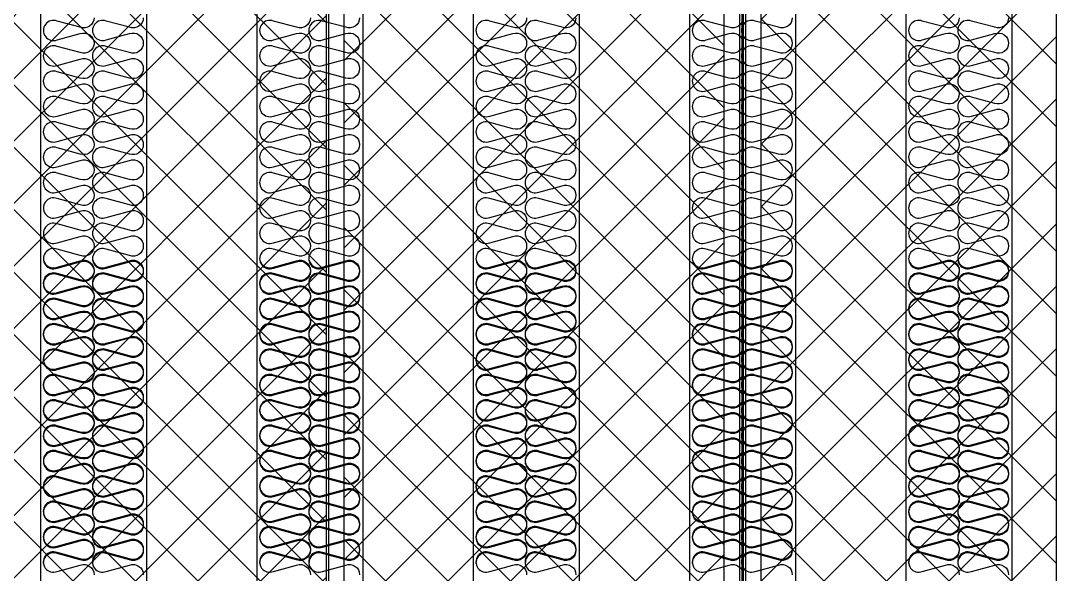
# Model space of a CAD drawing. Header units: millimetres. Extents: x 2911 to 32318, y 2586 to 23381.
# Drawn here: x 21980 to 23445, y 9938 to 10722 of the extents above; entities that cross this region are included whole.
import ezdxf

# ---------------------------------------------------------------- set-up
doc = ezdxf.new("R2010")
doc.units = ezdxf.units.MM
doc.layers.add('SMS', color=220, linetype='Continuous')

# ---------------------------------------------------------------- blocks, each defined once
blk = doc.blocks.new('2')
at = {"ltscale": 500}
h = blk.add_hatch(dxfattribs=at)
h.set_pattern_fill('ANSI37', color=251, scale=500)
h.set_pattern_definition([(45, (-5391.07, -3196.62), (-44.19417, 44.19417), []), (135, (-5391.07, -3196.62), (-44.19417, -44.19417), [])])
h.paths.add_polyline_path([(22411.8, 12247.2), (21869, 12247.2), (21869, 9414.2), (22411.8, 9414.2)])
h = blk.add_hatch(dxfattribs=at)
h.set_pattern_fill('ANSI37', color=251, scale=500)
h.set_pattern_definition([(45, (-5214.07, -3196.62), (-44.19417, 44.19417), []), (135, (-5214.07, -3196.62), (-44.19417, -44.19417), [])])
h.paths.add_polyline_path([(22974.4, 12247.2), (22436.8, 12247.2), (22436.8, 9414.2), (22974.4, 9414.2)])
h = blk.add_hatch(dxfattribs=at)
h.set_pattern_fill('ANSI37', color=251, scale=500)
h.set_pattern_definition([(45, (-5566.164, -3196.62), (-44.19417, 44.19417), []), (135, (-5566.164, -3196.62), (-44.19417, -44.19417), [])])
h.paths.add_polyline_path([(23026.7, 9414.2), (23444.5, 9414.2), (23444.5, 12247.2), (23026.7, 12247.2)])
at = {"color": 251, "ltscale": 500}
for p, q in [((22999.5, 12308.7), (22999.5, 9352.7)), ((23001.5, 12308.7), (23001.5, 9352.7)), ((22974.4, 12269.7), (22974.4, 9391.7)), ((22996.4, 12269.7), (22996.4, 9391.7)), ((23004.7, 12269.7), (23004.7, 9391.7)), ((23026.7, 12269.7), (23026.7, 9391.7)), ((22411.8, 12247.2), (22411.8, 9414.2)), ((22414.8, 12247.2), (22414.8, 9414.2)), ((22436.8, 12247.2), (22436.8, 9414.2)), ((23444.5, 12247.2), (23444.5, 9414.2))]:
    blk.add_line(p, q, dxfattribs=at)
at = {"color": 7}
for p, q in [((22007.5, 12269.9), (22007.5, 9391.7)), ((22157.5, 12269.9), (22157.5, 9391.7)), ((22313.5, 12269.9), (22313.5, 9391.7)), ((22463.5, 12269.9), (22463.5, 9391.7)), ((22619.5, 12269.9), (22619.5, 9391.7)), ((22769.5, 12269.9), (22769.5, 9391.7)), ((22925.5, 12269.9), (22925.5, 9391.7)), ((23075.5, 12269.9), (23075.5, 9391.7)), ((23231.5, 12269.9), (23231.5, 9391.7)), ((23381.5, 12269.9), (23381.5, 9391.7))]:
    blk.add_line(p, q, dxfattribs=at)
at = {"layer": 'SMS', "color": 5}
for points in [[(22083.3, 10726.5, -0.524856), (22063.9, 10713.1), (22031, 10722, 1.449198), (22031, 10695.2), (22063.9, 10704.1, -0.524856), (22083.3, 10690.6, -0.524856), (22063.9, 10677.2), (22031, 10686.1, 1.449198), (22031, 10659.2), (22063.9, 10668.2, -0.524856), (22083.3, 10654.7, -0.524856), (22063.9, 10641.3), (22031, 10650.2, 1.449198), (22031, 10623.3), (22063.9, 10632.2, -0.524856), (22083.3, 10618.8, -0.524856), (22063.9, 10605.4), (22031, 10614.3, 1.449198), (22031, 10587.4), (22063.9, 10596.3, -0.524856), (22083.3, 10582.9, -0.524856), (22063.9, 10569.5), (22031, 10578.4, 1.449198), (22031, 10551.5), (22063.9, 10560.4, -0.524856), (22083.3, 10547, -0.524856), (22063.9, 10533.6), (22031, 10542.5, 1.449198), (22031, 10515.6), (22063.9, 10524.5, -0.524856), (22083.3, 10511.1, -0.524856), (22063.9, 10497.7), (22031, 10506.6, 1.449198), (22031, 10479.7), (22063.9, 10488.6, -0.524856), (22083.3, 10475.2, -0.524856), (22063.9, 10461.7), (22031, 10470.6, 1.449198), (22031, 10443.8), (22063.9, 10452.7, -0.524856), (22083.3, 10439.3, -0.524856), (22063.9, 10425.8), (22031, 10434.7, 1.449198), (22031, 10407.9), (22063.9, 10416.8, -0.524856), (22083.3, 10403.4, -0.524856), (22063.9, 10389.9), (22031, 10398.8, 1.449198), (22031, 10372), (22063.9, 10380.9, -0.524856), (22083.3, 10367.4, -0.524856), (22063.9, 10354), (22031, 10362.9, 1.449198), (22031, 10336.1), (22063.9, 10345, -0.524856), (22083.3, 10331.5, -0.524856), (22063.9, 10318.1), (22031, 10327, 1.449198), (22031, 10300.1), (22063.9, 10309.1, -0.524856), (22083.3, 10295.6, -0.524856), (22063.9, 10282.2), (22031, 10291.1, 1.449198), (22031, 10264.2), (22063.9, 10273.1, -0.524856), (22083.3, 10259.7, -0.524856), (22063.9, 10246.3), (22031, 10255.2, 1.449198), (22031, 10228.3), (22063.9, 10237.2, -0.524856), (22083.3, 10223.8, -0.524856), (22063.9, 10210.4), (22031, 10219.3, 1.449198), (22031, 10192.4), (22063.9, 10201.3, -0.524856), (22083.3, 10187.9, -0.524856), (22063.9, 10174.5), (22031, 10183.4, 1.449198), (22031, 10156.5), (22063.9, 10165.4, -0.524856), (22083.3, 10152, -0.524856), (22063.9, 10138.6), (22031, 10147.5, 1.449198), (22031, 10120.6), (22063.9, 10129.5, -0.524856), (22083.3, 10116.1, -0.524856), (22063.9, 10102.6), (22031, 10111.5, 1.449198), (22031, 10084.7), (22063.9, 10093.6, -0.524856), (22083.3, 10080.2, -0.524856), (22063.9, 10066.7), (22031, 10075.6, 1.449198), (22031, 10048.8), (22063.9, 10057.7, -0.524856), (22083.3, 10044.3, -0.524856), (22063.9, 10030.8), (22031, 10039.7, 1.449198), (22031, 10012.9), (22063.9, 10021.8, -0.524856), (22083.3, 10008.3, -0.524856), (22063.9, 9994.9), (22031, 10003.8, 0.440524), (22012.1, 9994.3, 0.440524)], [(22153, 10726.5, -0.524856), (22133.5, 10713.1), (22100.6, 10722, 1.449198), (22100.6, 10695.2), (22133.5, 10704.1, -0.524856), (22153, 10690.6, -0.524856), (22133.5, 10677.2), (22100.6, 10686.1, 1.449198), (22100.6, 10659.2), (22133.5, 10668.2, -0.524856), (22153, 10654.7, -0.524856), (22133.5, 10641.3), (22100.6, 10650.2, 1.449198), (22100.6, 10623.3), (22133.5, 10632.2, -0.524856), (22153, 10618.8, -0.524856), (22133.5, 10605.4), (22100.6, 10614.3, 1.449198), (22100.6, 10587.4), (22133.5, 10596.3, -0.524856), (22153, 10582.9, -0.524856), (22133.5, 10569.5), (22100.6, 10578.4, 1.449198), (22100.6, 10551.5), (22133.5, 10560.4, -0.524856), (22153, 10547, -0.524856), (22133.5, 10533.6), (22100.6, 10542.5, 1.449198), (22100.6, 10515.6), (22133.5, 10524.5, -0.524856), (22153, 10511.1, -0.524856), (22133.5, 10497.7), (22100.6, 10506.6, 1.449198), (22100.6, 10479.7), (22133.5, 10488.6, -0.524856), (22153, 10475.2, -0.524856), (22133.5, 10461.7), (22100.6, 10470.6, 1.449198), (22100.6, 10443.8), (22133.5, 10452.7, -0.524856), (22153, 10439.3, -0.524856), (22133.5, 10425.8), (22100.6, 10434.7, 1.449198), (22100.6, 10407.9), (22133.5, 10416.8, -0.524856), (22153, 10403.4, -0.524856), (22133.5, 10389.9), (22100.6, 10398.8, 1.449198), (22100.6, 10372), (22133.5, 10380.9, -0.524856), (22153, 10367.4, -0.524856), (22133.5, 10354), (22100.6, 10362.9, 1.449198), (22100.6, 10336.1), (22133.5, 10345, -0.524856), (22153, 10331.5, -0.524856), (22133.5, 10318.1), (22100.6, 10327, 1.449198), (22100.6, 10300.1), (22133.5, 10309.1, -0.524856), (22153, 10295.6, -0.524856), (22133.5, 10282.2), (22100.6, 10291.1, 1.449198), (22100.6, 10264.2), (22133.5, 10273.1, -0.524856), (22153, 10259.7, -0.524856), (22133.5, 10246.3), (22100.6, 10255.2, 1.449198), (22100.6, 10228.3), (22133.5, 10237.2, -0.524856), (22153, 10223.8, -0.524856), (22133.5, 10210.4), (22100.6, 10219.3, 1.449198), (22100.6, 10192.4), (22133.5, 10201.3, -0.524856), (22153, 10187.9, -0.524856), (22133.5, 10174.5), (22100.6, 10183.4, 1.449198), (22100.6, 10156.5), (22133.5, 10165.4, -0.524856), (22153, 10152, -0.524856), (22133.5, 10138.6), (22100.6, 10147.5, 1.449198), (22100.6, 10120.6), (22133.5, 10129.5, -0.524856), (22153, 10116.1, -0.524856), (22133.5, 10102.6), (22100.6, 10111.5, 1.449198), (22100.6, 10084.7), (22133.5, 10093.6, -0.524856), (22153, 10080.2, -0.524856), (22133.5, 10066.7), (22100.6, 10075.6, 1.449198), (22100.6, 10048.8), (22133.5, 10057.7, -0.524856), (22153, 10044.3, -0.524856), (22133.5, 10030.8), (22100.6, 10039.7, 1.449198), (22100.6, 10012.9), (22133.5, 10021.8, -0.524856), (22153, 10008.3, -0.524856), (22133.5, 9994.9), (22100.6, 10003.8, 0.440524), (22081.7, 9994.3, 0.440524)], [(22389.3, 10726.5, -0.524856), (22369.9, 10713.1), (22337, 10722, 1.449198), (22337, 10695.2), (22369.9, 10704.1, -0.524856), (22389.3, 10690.6, -0.524856), (22369.9, 10677.2), (22337, 10686.1, 1.449198), (22337, 10659.2), (22369.9, 10668.2, -0.524856), (22389.3, 10654.7, -0.524856), (22369.9, 10641.3), (22337, 10650.2, 1.449198), (22337, 10623.3), (22369.9, 10632.2, -0.524856), (22389.3, 10618.8, -0.524856), (22369.9, 10605.4), (22337, 10614.3, 1.449198), (22337, 10587.4), (22369.9, 10596.3, -0.524856), (22389.3, 10582.9, -0.524856), (22369.9, 10569.5), (22337, 10578.4, 1.449198), (22337, 10551.5), (22369.9, 10560.4, -0.524856), (22389.3, 10547, -0.524856), (22369.9, 10533.6), (22337, 10542.5, 1.449198), (22337, 10515.6), (22369.9, 10524.5, -0.524856), (22389.3, 10511.1, -0.524856), (22369.9, 10497.7), (22337, 10506.6, 1.449198), (22337, 10479.7), (22369.9, 10488.6, -0.524856), (22389.3, 10475.2, -0.524856), (22369.9, 10461.7), (22337, 10470.6, 1.449198), (22337, 10443.8), (22369.9, 10452.7, -0.524856), (22389.3, 10439.3, -0.524856), (22369.9, 10425.8), (22337, 10434.7, 1.449198), (22337, 10407.9), (22369.9, 10416.8, -0.524856), (22389.3, 10403.4, -0.524856), (22369.9, 10389.9), (22337, 10398.8, 1.449198), (22337, 10372), (22369.9, 10380.9, -0.524856), (22389.3, 10367.4, -0.524856), (22369.9, 10354), (22337, 10362.9, 1.449198), (22337, 10336.1), (22369.9, 10345, -0.524856), (22389.3, 10331.5, -0.524856), (22369.9, 10318.1), (22337, 10327, 1.449198), (22337, 10300.1), (22369.9, 10309.1, -0.524856), (22389.3, 10295.6, -0.524856), (22369.9, 10282.2), (22337, 10291.1, 1.449198), (22337, 10264.2), (22369.9, 10273.1, -0.524856), (22389.3, 10259.7, -0.524856), (22369.9, 10246.3), (22337, 10255.2, 1.449198), (22337, 10228.3), (22369.9, 10237.2, -0.524856), (22389.3, 10223.8, -0.524856), (22369.9, 10210.4), (22337, 10219.3, 1.449198), (22337, 10192.4), (22369.9, 10201.3, -0.524856), (22389.3, 10187.9, -0.524856), (22369.9, 10174.5), (22337, 10183.4, 1.449198), (22337, 10156.5), (22369.9, 10165.4, -0.524856), (22389.3, 10152, -0.524856), (22369.9, 10138.6), (22337, 10147.5, 1.449198), (22337, 10120.6), (22369.9, 10129.5, -0.524856), (22389.3, 10116.1, -0.524856), (22369.9, 10102.6), (22337, 10111.5, 1.449198), (22337, 10084.7), (22369.9, 10093.6, -0.524856), (22389.3, 10080.2, -0.524856), (22369.9, 10066.7), (22337, 10075.6, 1.449198), (22337, 10048.8), (22369.9, 10057.7, -0.524856), (22389.3, 10044.3, -0.524856), (22369.9, 10030.8), (22337, 10039.7, 1.449198), (22337, 10012.9), (22369.9, 10021.8, -0.524856), (22389.3, 10008.3, -0.524856), (22369.9, 9994.9), (22337, 10003.8, 0.440524), (22318.1, 9994.3, 0.440524)], [(22459, 10726.5, -0.524856), (22439.5, 10713.1), (22406.6, 10722, 1.449198), (22406.6, 10695.2), (22439.5, 10704.1, -0.524856), (22459, 10690.6, -0.524856), (22439.5, 10677.2), (22406.6, 10686.1, 1.449198), (22406.6, 10659.2), (22439.5, 10668.2, -0.524856), (22459, 10654.7, -0.524856), (22439.5, 10641.3), (22406.6, 10650.2, 1.449198), (22406.6, 10623.3), (22439.5, 10632.2, -0.524856), (22459, 10618.8, -0.524856), (22439.5, 10605.4), (22406.6, 10614.3, 1.449198), (22406.6, 10587.4), (22439.5, 10596.3, -0.524856), (22459, 10582.9, -0.524856), (22439.5, 10569.5), (22406.6, 10578.4, 1.449198), (22406.6, 10551.5), (22439.5, 10560.4, -0.524856), (22459, 10547, -0.524856), (22439.5, 10533.6), (22406.6, 10542.5, 1.449198), (22406.6, 10515.6), (22439.5, 10524.5, -0.524856), (22459, 10511.1, -0.524856), (22439.5, 10497.7), (22406.6, 10506.6, 1.449198), (22406.6, 10479.7), (22439.5, 10488.6, -0.524856), (22459, 10475.2, -0.524856), (22439.5, 10461.7), (22406.6, 10470.6, 1.449198), (22406.6, 10443.8), (22439.5, 10452.7, -0.524856), (22459, 10439.3, -0.524856), (22439.5, 10425.8), (22406.6, 10434.7, 1.449198), (22406.6, 10407.9), (22439.5, 10416.8, -0.524856), (22459, 10403.4, -0.524856), (22439.5, 10389.9), (22406.6, 10398.8, 1.449198), (22406.6, 10372), (22439.5, 10380.9, -0.524856), (22459, 10367.4, -0.524856), (22439.5, 10354), (22406.6, 10362.9, 1.449198), (22406.6, 10336.1), (22439.5, 10345, -0.524856), (22459, 10331.5, -0.524856), (22439.5, 10318.1), (22406.6, 10327, 1.449198), (22406.6, 10300.1), (22439.5, 10309.1, -0.524856), (22459, 10295.6, -0.524856), (22439.5, 10282.2), (22406.6, 10291.1, 1.449198), (22406.6, 10264.2), (22439.5, 10273.1, -0.524856), (22459, 10259.7, -0.524856), (22439.5, 10246.3), (22406.6, 10255.2, 1.449198), (22406.6, 10228.3), (22439.5, 10237.2, -0.524856), (22459, 10223.8, -0.524856), (22439.5, 10210.4), (22406.6, 10219.3, 1.449198), (22406.6, 10192.4), (22439.5, 10201.3, -0.524856), (22459, 10187.9, -0.524856), (22439.5, 10174.5), (22406.6, 10183.4, 1.449198), (22406.6, 10156.5), (22439.5, 10165.4, -0.524856), (22459, 10152, -0.524856), (22439.5, 10138.6), (22406.6, 10147.5, 1.449198), (22406.6, 10120.6), (22439.5, 10129.5, -0.524856), (22459, 10116.1, -0.524856), (22439.5, 10102.6), (22406.6, 10111.5, 1.449198), (22406.6, 10084.7), (22439.5, 10093.6, -0.524856), (22459, 10080.2, -0.524856), (22439.5, 10066.7), (22406.6, 10075.6, 1.449198), (22406.6, 10048.8), (22439.5, 10057.7, -0.524856), (22459, 10044.3, -0.524856), (22439.5, 10030.8), (22406.6, 10039.7, 1.449198), (22406.6, 10012.9), (22439.5, 10021.8, -0.524856), (22459, 10008.3, -0.524856), (22439.5, 9994.9), (22406.6, 10003.8, 0.440524), (22387.7, 9994.3, 0.440524)], [(22695.3, 10726.5, -0.524856), (22675.9, 10713.1), (22643, 10722, 1.449198), (22643, 10695.2), (22675.9, 10704.1, -0.524856), (22695.3, 10690.6, -0.524856), (22675.9, 10677.2), (22643, 10686.1, 1.449198), (22643, 10659.2), (22675.9, 10668.2, -0.524856), (22695.3, 10654.7, -0.524856), (22675.9, 10641.3), (22643, 10650.2, 1.449198), (22643, 10623.3), (22675.9, 10632.2, -0.524856), (22695.3, 10618.8, -0.524856), (22675.9, 10605.4), (22643, 10614.3, 1.449198), (22643, 10587.4), (22675.9, 10596.3, -0.524856), (22695.3, 10582.9, -0.524856), (22675.9, 10569.5), (22643, 10578.4, 1.449198), (22643, 10551.5), (22675.9, 10560.4, -0.524856), (22695.3, 10547, -0.524856), (22675.9, 10533.6), (22643, 10542.5, 1.449198), (22643, 10515.6), (22675.9, 10524.5, -0.524856), (22695.3, 10511.1, -0.524856), (22675.9, 10497.7), (22643, 10506.6, 1.449198), (22643, 10479.7), (22675.9, 10488.6, -0.524856), (22695.3, 10475.2, -0.524856), (22675.9, 10461.7), (22643, 10470.6, 1.449198), (22643, 10443.8), (22675.9, 10452.7, -0.524856), (22695.3, 10439.3, -0.524856), (22675.9, 10425.8), (22643, 10434.7, 1.449198), (22643, 10407.9), (22675.9, 10416.8, -0.524856), (22695.3, 10403.4, -0.524856), (22675.9, 10389.9), (22643, 10398.8, 1.449198), (22643, 10372), (22675.9, 10380.9, -0.524856), (22695.3, 10367.4, -0.524856), (22675.9, 10354), (22643, 10362.9, 1.449198), (22643, 10336.1), (22675.9, 10345, -0.524856), (22695.3, 10331.5, -0.524856), (22675.9, 10318.1), (22643, 10327, 1.449198), (22643, 10300.1), (22675.9, 10309.1, -0.524856), (22695.3, 10295.6, -0.524856), (22675.9, 10282.2), (22643, 10291.1, 1.449198), (22643, 10264.2), (22675.9, 10273.1, -0.524856), (22695.3, 10259.7, -0.524856), (22675.9, 10246.3), (22643, 10255.2, 1.449198), (22643, 10228.3), (22675.9, 10237.2, -0.524856), (22695.3, 10223.8, -0.524856), (22675.9, 10210.4), (22643, 10219.3, 1.449198), (22643, 10192.4), (22675.9, 10201.3, -0.524856), (22695.3, 10187.9, -0.524856), (22675.9, 10174.5), (22643, 10183.4, 1.449198), (22643, 10156.5), (22675.9, 10165.4, -0.524856), (22695.3, 10152, -0.524856), (22675.9, 10138.6), (22643, 10147.5, 1.449198), (22643, 10120.6), (22675.9, 10129.5, -0.524856), (22695.3, 10116.1, -0.524856), (22675.9, 10102.6), (22643, 10111.5, 1.449198), (22643, 10084.7), (22675.9, 10093.6, -0.524856), (22695.3, 10080.2, -0.524856), (22675.9, 10066.7), (22643, 10075.6, 1.449198), (22643, 10048.8), (22675.9, 10057.7, -0.524856), (22695.3, 10044.3, -0.524856), (22675.9, 10030.8), (22643, 10039.7, 1.449198), (22643, 10012.9), (22675.9, 10021.8, -0.524856), (22695.3, 10008.3, -0.524856), (22675.9, 9994.9), (22643, 10003.8, 0.440524), (22624.1, 9994.3, 0.440524)], [(22765, 10726.5, -0.524856), (22745.5, 10713.1), (22712.6, 10722, 1.449198), (22712.6, 10695.2), (22745.5, 10704.1, -0.524856), (22765, 10690.6, -0.524856), (22745.5, 10677.2), (22712.6, 10686.1, 1.449198), (22712.6, 10659.2), (22745.5, 10668.2, -0.524856), (22765, 10654.7, -0.524856), (22745.5, 10641.3), (22712.6, 10650.2, 1.449198), (22712.6, 10623.3), (22745.5, 10632.2, -0.524856), (22765, 10618.8, -0.524856), (22745.5, 10605.4), (22712.6, 10614.3, 1.449198), (22712.6, 10587.4), (22745.5, 10596.3, -0.524856), (22765, 10582.9, -0.524856), (22745.5, 10569.5), (22712.6, 10578.4, 1.449198), (22712.6, 10551.5), (22745.5, 10560.4, -0.524856), (22765, 10547, -0.524856), (22745.5, 10533.6), (22712.6, 10542.5, 1.449198), (22712.6, 10515.6), (22745.5, 10524.5, -0.524856), (22765, 10511.1, -0.524856), (22745.5, 10497.7), (22712.6, 10506.6, 1.449198), (22712.6, 10479.7), (22745.5, 10488.6, -0.524856), (22765, 10475.2, -0.524856), (22745.5, 10461.7), (22712.6, 10470.6, 1.449198), (22712.6, 10443.8), (22745.5, 10452.7, -0.524856), (22765, 10439.3, -0.524856), (22745.5, 10425.8), (22712.6, 10434.7, 1.449198), (22712.6, 10407.9), (22745.5, 10416.8, -0.524856), (22765, 10403.4, -0.524856), (22745.5, 10389.9), (22712.6, 10398.8, 1.449198), (22712.6, 10372), (22745.5, 10380.9, -0.524856), (22765, 10367.4, -0.524856), (22745.5, 10354), (22712.6, 10362.9, 1.449198), (22712.6, 10336.1), (22745.5, 10345, -0.524856), (22765, 10331.5, -0.524856), (22745.5, 10318.1), (22712.6, 10327, 1.449198), (22712.6, 10300.1), (22745.5, 10309.1, -0.524856), (22765, 10295.6, -0.524856), (22745.5, 10282.2), (22712.6, 10291.1, 1.449198), (22712.6, 10264.2), (22745.5, 10273.1, -0.524856), (22765, 10259.7, -0.524856), (22745.5, 10246.3), (22712.6, 10255.2, 1.449198), (22712.6, 10228.3), (22745.5, 10237.2, -0.524856), (22765, 10223.8, -0.524856), (22745.5, 10210.4), (22712.6, 10219.3, 1.449198), (22712.6, 10192.4), (22745.5, 10201.3, -0.524856), (22765, 10187.9, -0.524856), (22745.5, 10174.5), (22712.6, 10183.4, 1.449198), (22712.6, 10156.5), (22745.5, 10165.4, -0.524856), (22765, 10152, -0.524856), (22745.5, 10138.6), (22712.6, 10147.5, 1.449198), (22712.6, 10120.6), (22745.5, 10129.5, -0.524856), (22765, 10116.1, -0.524856), (22745.5, 10102.6), (22712.6, 10111.5, 1.449198), (22712.6, 10084.7), (22745.5, 10093.6, -0.524856), (22765, 10080.2, -0.524856), (22745.5, 10066.7), (22712.6, 10075.6, 1.449198), (22712.6, 10048.8), (22745.5, 10057.7, -0.524856), (22765, 10044.3, -0.524856), (22745.5, 10030.8), (22712.6, 10039.7, 1.449198), (22712.6, 10012.9), (22745.5, 10021.8, -0.524856), (22765, 10008.3, -0.524856), (22745.5, 9994.9), (22712.6, 10003.8, 0.440524), (22693.7, 9994.3, 0.440524)], [(23001.3, 10726.5, -0.524856), (22981.9, 10713.1), (22949, 10722, 1.449198), (22949, 10695.2), (22981.9, 10704.1, -0.524856), (23001.3, 10690.6, -0.524856), (22981.9, 10677.2), (22949, 10686.1, 1.449198), (22949, 10659.2), (22981.9, 10668.2, -0.524856), (23001.3, 10654.7, -0.524856), (22981.9, 10641.3), (22949, 10650.2, 1.449198), (22949, 10623.3), (22981.9, 10632.2, -0.524856), (23001.3, 10618.8, -0.524856), (22981.9, 10605.4), (22949, 10614.3, 1.449198), (22949, 10587.4), (22981.9, 10596.3, -0.524856), (23001.3, 10582.9, -0.524856), (22981.9, 10569.5), (22949, 10578.4, 1.449198), (22949, 10551.5), (22981.9, 10560.4, -0.524856), (23001.3, 10547, -0.524856), (22981.9, 10533.6), (22949, 10542.5, 1.449198), (22949, 10515.6), (22981.9, 10524.5, -0.524856), (23001.3, 10511.1, -0.524856), (22981.9, 10497.7), (22949, 10506.6, 1.449198), (22949, 10479.7), (22981.9, 10488.6, -0.524856), (23001.3, 10475.2, -0.524856), (22981.9, 10461.7), (22949, 10470.6, 1.449198), (22949, 10443.8), (22981.9, 10452.7, -0.524856), (23001.3, 10439.3, -0.524856), (22981.9, 10425.8), (22949, 10434.7, 1.449198), (22949, 10407.9), (22981.9, 10416.8, -0.524856), (23001.3, 10403.4, -0.524856), (22981.9, 10389.9), (22949, 10398.8, 1.449198), (22949, 10372), (22981.9, 10380.9, -0.524856), (23001.3, 10367.4, -0.524856), (22981.9, 10354), (22949, 10362.9, 1.449198), (22949, 10336.1), (22981.9, 10345, -0.524856), (23001.3, 10331.5, -0.524856), (22981.9, 10318.1), (22949, 10327, 1.449198), (22949, 10300.1), (22981.9, 10309.1, -0.524856), (23001.3, 10295.6, -0.524856), (22981.9, 10282.2), (22949, 10291.1, 1.449198), (22949, 10264.2), (22981.9, 10273.1, -0.524856), (23001.3, 10259.7, -0.524856), (22981.9, 10246.3), (22949, 10255.2, 1.449198), (22949, 10228.3), (22981.9, 10237.2, -0.524856), (23001.3, 10223.8, -0.524856), (22981.9, 10210.4), (22949, 10219.3, 1.449198), (22949, 10192.4), (22981.9, 10201.3, -0.524856), (23001.3, 10187.9, -0.524856), (22981.9, 10174.5), (22949, 10183.4, 1.449198), (22949, 10156.5), (22981.9, 10165.4, -0.524856), (23001.3, 10152, -0.524856), (22981.9, 10138.6), (22949, 10147.5, 1.449198), (22949, 10120.6), (22981.9, 10129.5, -0.524856), (23001.3, 10116.1, -0.524856), (22981.9, 10102.6), (22949, 10111.5, 1.449198), (22949, 10084.7), (22981.9, 10093.6, -0.524856), (23001.3, 10080.2, -0.524856), (22981.9, 10066.7), (22949, 10075.6, 1.449198), (22949, 10048.8), (22981.9, 10057.7, -0.524856), (23001.3, 10044.3, -0.524856), (22981.9, 10030.8), (22949, 10039.7, 1.449198), (22949, 10012.9), (22981.9, 10021.8, -0.524856), (23001.3, 10008.3, -0.524856), (22981.9, 9994.9), (22949, 10003.8, 0.440524), (22930.1, 9994.3, 0.440524)], [(23071, 10726.5, -0.524856), (23051.5, 10713.1), (23018.6, 10722, 1.449198), (23018.6, 10695.2), (23051.5, 10704.1, -0.524856), (23071, 10690.6, -0.524856), (23051.5, 10677.2), (23018.6, 10686.1, 1.449198), (23018.6, 10659.2), (23051.5, 10668.2, -0.524856), (23071, 10654.7, -0.524856), (23051.5, 10641.3), (23018.6, 10650.2, 1.449198), (23018.6, 10623.3), (23051.5, 10632.2, -0.524856), (23071, 10618.8, -0.524856), (23051.5, 10605.4), (23018.6, 10614.3, 1.449198), (23018.6, 10587.4), (23051.5, 10596.3, -0.524856), (23071, 10582.9, -0.524856), (23051.5, 10569.5), (23018.6, 10578.4, 1.449198), (23018.6, 10551.5), (23051.5, 10560.4, -0.524856), (23071, 10547, -0.524856), (23051.5, 10533.6), (23018.6, 10542.5, 1.449198), (23018.6, 10515.6), (23051.5, 10524.5, -0.524856), (23071, 10511.1, -0.524856), (23051.5, 10497.7), (23018.6, 10506.6, 1.449198), (23018.6, 10479.7), (23051.5, 10488.6, -0.524856), (23071, 10475.2, -0.524856), (23051.5, 10461.7), (23018.6, 10470.6, 1.449198), (23018.6, 10443.8), (23051.5, 10452.7, -0.524856), (23071, 10439.3, -0.524856), (23051.5, 10425.8), (23018.6, 10434.7, 1.449198), (23018.6, 10407.9), (23051.5, 10416.8, -0.524856), (23071, 10403.4, -0.524856), (23051.5, 10389.9), (23018.6, 10398.8, 1.449198), (23018.6, 10372), (23051.5, 10380.9, -0.524856), (23071, 10367.4, -0.524856), (23051.5, 10354), (23018.6, 10362.9, 1.449198), (23018.6, 10336.1), (23051.5, 10345, -0.524856), (23071, 10331.5, -0.524856), (23051.5, 10318.1), (23018.6, 10327, 1.449198), (23018.6, 10300.1), (23051.5, 10309.1, -0.524856), (23071, 10295.6, -0.524856), (23051.5, 10282.2), (23018.6, 10291.1, 1.449198), (23018.6, 10264.2), (23051.5, 10273.1, -0.524856), (23071, 10259.7, -0.524856), (23051.5, 10246.3), (23018.6, 10255.2, 1.449198), (23018.6, 10228.3), (23051.5, 10237.2, -0.524856), (23071, 10223.8, -0.524856), (23051.5, 10210.4), (23018.6, 10219.3, 1.449198), (23018.6, 10192.4), (23051.5, 10201.3, -0.524856), (23071, 10187.9, -0.524856), (23051.5, 10174.5), (23018.6, 10183.4, 1.449198), (23018.6, 10156.5), (23051.5, 10165.4, -0.524856), (23071, 10152, -0.524856), (23051.5, 10138.6), (23018.6, 10147.5, 1.449198), (23018.6, 10120.6), (23051.5, 10129.5, -0.524856), (23071, 10116.1, -0.524856), (23051.5, 10102.6), (23018.6, 10111.5, 1.449198), (23018.6, 10084.7), (23051.5, 10093.6, -0.524856), (23071, 10080.2, -0.524856), (23051.5, 10066.7), (23018.6, 10075.6, 1.449198), (23018.6, 10048.8), (23051.5, 10057.7, -0.524856), (23071, 10044.3, -0.524856), (23051.5, 10030.8), (23018.6, 10039.7, 1.449198), (23018.6, 10012.9), (23051.5, 10021.8, -0.524856), (23071, 10008.3, -0.524856), (23051.5, 9994.9), (23018.6, 10003.8, 0.440524), (22999.7, 9994.3, 0.440524)], [(23307.3, 10726.5, -0.524856), (23287.9, 10713.1), (23255, 10722, 1.449198), (23255, 10695.2), (23287.9, 10704.1, -0.524856), (23307.3, 10690.6, -0.524856), (23287.9, 10677.2), (23255, 10686.1, 1.449198), (23255, 10659.2), (23287.9, 10668.2, -0.524856), (23307.3, 10654.7, -0.524856), (23287.9, 10641.3), (23255, 10650.2, 1.449198), (23255, 10623.3), (23287.9, 10632.2, -0.524856), (23307.3, 10618.8, -0.524856), (23287.9, 10605.4), (23255, 10614.3, 1.449198), (23255, 10587.4), (23287.9, 10596.3, -0.524856), (23307.3, 10582.9, -0.524856), (23287.9, 10569.5), (23255, 10578.4, 1.449198), (23255, 10551.5), (23287.9, 10560.4, -0.524856), (23307.3, 10547, -0.524856), (23287.9, 10533.6), (23255, 10542.5, 1.449198), (23255, 10515.6), (23287.9, 10524.5, -0.524856), (23307.3, 10511.1, -0.524856), (23287.9, 10497.7), (23255, 10506.6, 1.449198), (23255, 10479.7), (23287.9, 10488.6, -0.524856), (23307.3, 10475.2, -0.524856), (23287.9, 10461.7), (23255, 10470.6, 1.449198), (23255, 10443.8), (23287.9, 10452.7, -0.524856), (23307.3, 10439.3, -0.524856), (23287.9, 10425.8), (23255, 10434.7, 1.449198), (23255, 10407.9), (23287.9, 10416.8, -0.524856), (23307.3, 10403.4, -0.524856), (23287.9, 10389.9), (23255, 10398.8, 1.449198), (23255, 10372), (23287.9, 10380.9, -0.524856), (23307.3, 10367.4, -0.524856), (23287.9, 10354), (23255, 10362.9, 1.449198), (23255, 10336.1), (23287.9, 10345, -0.524856), (23307.3, 10331.5, -0.524856), (23287.9, 10318.1), (23255, 10327, 1.449198), (23255, 10300.1), (23287.9, 10309.1, -0.524856), (23307.3, 10295.6, -0.524856), (23287.9, 10282.2), (23255, 10291.1, 1.449198), (23255, 10264.2), (23287.9, 10273.1, -0.524856), (23307.3, 10259.7, -0.524856), (23287.9, 10246.3), (23255, 10255.2, 1.449198), (23255, 10228.3), (23287.9, 10237.2, -0.524856), (23307.3, 10223.8, -0.524856), (23287.9, 10210.4), (23255, 10219.3, 1.449198), (23255, 10192.4), (23287.9, 10201.3, -0.524856), (23307.3, 10187.9, -0.524856), (23287.9, 10174.5), (23255, 10183.4, 1.449198), (23255, 10156.5), (23287.9, 10165.4, -0.524856), (23307.3, 10152, -0.524856), (23287.9, 10138.6), (23255, 10147.5, 1.449198), (23255, 10120.6), (23287.9, 10129.5, -0.524856), (23307.3, 10116.1, -0.524856), (23287.9, 10102.6), (23255, 10111.5, 1.449198), (23255, 10084.7), (23287.9, 10093.6, -0.524856), (23307.3, 10080.2, -0.524856), (23287.9, 10066.7), (23255, 10075.6, 1.449198), (23255, 10048.8), (23287.9, 10057.7, -0.524856), (23307.3, 10044.3, -0.524856), (23287.9, 10030.8), (23255, 10039.7, 1.449198), (23255, 10012.9), (23287.9, 10021.8, -0.524856), (23307.3, 10008.3, -0.524856), (23287.9, 9994.9), (23255, 10003.8, 0.440524), (23236.1, 9994.3, 0.440524)], [(23377, 10726.5, -0.524856), (23357.5, 10713.1), (23324.6, 10722, 1.449198), (23324.6, 10695.2), (23357.5, 10704.1, -0.524856), (23377, 10690.6, -0.524856), (23357.5, 10677.2), (23324.6, 10686.1, 1.449198), (23324.6, 10659.2), (23357.5, 10668.2, -0.524856), (23377, 10654.7, -0.524856), (23357.5, 10641.3), (23324.6, 10650.2, 1.449198), (23324.6, 10623.3), (23357.5, 10632.2, -0.524856), (23377, 10618.8, -0.524856), (23357.5, 10605.4), (23324.6, 10614.3, 1.449198), (23324.6, 10587.4), (23357.5, 10596.3, -0.524856), (23377, 10582.9, -0.524856), (23357.5, 10569.5), (23324.6, 10578.4, 1.449198), (23324.6, 10551.5), (23357.5, 10560.4, -0.524856), (23377, 10547, -0.524856), (23357.5, 10533.6), (23324.6, 10542.5, 1.449198), (23324.6, 10515.6), (23357.5, 10524.5, -0.524856), (23377, 10511.1, -0.524856), (23357.5, 10497.7), (23324.6, 10506.6, 1.449198), (23324.6, 10479.7), (23357.5, 10488.6, -0.524856), (23377, 10475.2, -0.524856), (23357.5, 10461.7), (23324.6, 10470.6, 1.449198), (23324.6, 10443.8), (23357.5, 10452.7, -0.524856), (23377, 10439.3, -0.524856), (23357.5, 10425.8), (23324.6, 10434.7, 1.449198), (23324.6, 10407.9), (23357.5, 10416.8, -0.524856), (23377, 10403.4, -0.524856), (23357.5, 10389.9), (23324.6, 10398.8, 1.449198), (23324.6, 10372), (23357.5, 10380.9, -0.524856), (23377, 10367.4, -0.524856), (23357.5, 10354), (23324.6, 10362.9, 1.449198), (23324.6, 10336.1), (23357.5, 10345, -0.524856), (23377, 10331.5, -0.524856), (23357.5, 10318.1), (23324.6, 10327, 1.449198), (23324.6, 10300.1), (23357.5, 10309.1, -0.524856), (23377, 10295.6, -0.524856), (23357.5, 10282.2), (23324.6, 10291.1, 1.449198), (23324.6, 10264.2), (23357.5, 10273.1, -0.524856), (23377, 10259.7, -0.524856), (23357.5, 10246.3), (23324.6, 10255.2, 1.449198), (23324.6, 10228.3), (23357.5, 10237.2, -0.524856), (23377, 10223.8, -0.524856), (23357.5, 10210.4), (23324.6, 10219.3, 1.449198), (23324.6, 10192.4), (23357.5, 10201.3, -0.524856), (23377, 10187.9, -0.524856), (23357.5, 10174.5), (23324.6, 10183.4, 1.449198), (23324.6, 10156.5), (23357.5, 10165.4, -0.524856), (23377, 10152, -0.524856), (23357.5, 10138.6), (23324.6, 10147.5, 1.449198), (23324.6, 10120.6), (23357.5, 10129.5, -0.524856), (23377, 10116.1, -0.524856), (23357.5, 10102.6), (23324.6, 10111.5, 1.449198), (23324.6, 10084.7), (23357.5, 10093.6, -0.524856), (23377, 10080.2, -0.524856), (23357.5, 10066.7), (23324.6, 10075.6, 1.449198), (23324.6, 10048.8), (23357.5, 10057.7, -0.524856), (23377, 10044.3, -0.524856), (23357.5, 10030.8), (23324.6, 10039.7, 1.449198), (23324.6, 10012.9), (23357.5, 10021.8, -0.524856), (23377, 10008.3, -0.524856), (23357.5, 9994.9), (23324.6, 10003.8, 0.440524), (23305.7, 9994.3, 0.440524)], [(22012, 10383.2, 0.446849), (22031, 10373.3), (22063.9, 10382.3, -0.524856), (22083.3, 10368.8, -0.524856), (22063.9, 10355.4), (22031, 10364.3, 1.449198), (22031, 10337.4), (22063.9, 10346.3, -0.524856), (22083.3, 10332.9, -0.524856), (22063.9, 10319.5), (22031, 10328.4, 1.449198), (22031, 10301.5), (22063.9, 10310.4, -0.524856), (22083.3, 10297, -0.524856), (22063.9, 10283.6), (22031, 10292.5, 1.449198), (22031, 10265.6), (22063.9, 10274.5, -0.524856), (22083.3, 10261.1, -0.524856), (22063.9, 10247.7), (22031, 10256.6, 1.449198), (22031, 10229.7), (22063.9, 10238.6, -0.524856), (22083.3, 10225.2, -0.524856), (22063.9, 10211.8), (22031, 10220.7, 1.449198), (22031, 10193.8), (22063.9, 10202.7, -0.524856), (22083.3, 10189.3, -0.524856), (22063.9, 10175.8), (22031, 10184.7, 1.449198), (22031, 10157.9), (22063.9, 10166.8, -0.524856), (22083.3, 10153.4, -0.524856), (22063.9, 10139.9), (22031, 10148.8, 1.449198), (22031, 10122), (22063.9, 10130.9, -0.524856), (22083.3, 10117.5, -0.524856), (22063.9, 10104), (22031, 10112.9, 1.449198), (22031, 10086.1), (22063.9, 10095, -0.524856), (22083.3, 10081.5, -0.524856), (22063.9, 10068.1), (22031, 10077, 1.449198), (22031, 10050.2), (22063.9, 10059.1, -0.524856), (22083.3, 10045.6, -0.524856), (22063.9, 10032.2), (22031, 10041.1, 1.449198), (22031, 10014.2), (22063.9, 10023.2, -0.524856), (22083.3, 10009.7, -0.524856), (22063.9, 9996.3), (22031, 10005.2, 1.449198), (22031, 9978.3), (22063.9, 9987.2, -0.524856), (22083.3, 9973.8, -0.524856), (22063.9, 9960.4), (22031, 9969.3, 1.449198), (22031, 9942.4), (22063.9, 9951.3, -0.524856), (22083.3, 9937.9, -0.524856)], [(22081.6, 10383.2, 0.446849), (22100.6, 10373.3), (22133.5, 10382.3, -0.524856), (22153, 10368.8, -0.524856), (22133.5, 10355.4), (22100.6, 10364.3, 1.449198), (22100.6, 10337.4), (22133.5, 10346.3, -0.524856), (22153, 10332.9, -0.524856), (22133.5, 10319.5), (22100.6, 10328.4, 1.449198), (22100.6, 10301.5), (22133.5, 10310.4, -0.524856), (22153, 10297, -0.524856), (22133.5, 10283.6), (22100.6, 10292.5, 1.449198), (22100.6, 10265.6), (22133.5, 10274.5, -0.524856), (22153, 10261.1, -0.524856), (22133.5, 10247.7), (22100.6, 10256.6, 1.449198), (22100.6, 10229.7), (22133.5, 10238.6, -0.524856), (22153, 10225.2, -0.524856), (22133.5, 10211.8), (22100.6, 10220.7, 1.449198), (22100.6, 10193.8), (22133.5, 10202.7, -0.524856), (22153, 10189.3, -0.524856), (22133.5, 10175.8), (22100.6, 10184.7, 1.449198), (22100.6, 10157.9), (22133.5, 10166.8, -0.524856), (22153, 10153.4, -0.524856), (22133.5, 10139.9), (22100.6, 10148.8, 1.449198), (22100.6, 10122), (22133.5, 10130.9, -0.524856), (22153, 10117.5, -0.524856), (22133.5, 10104), (22100.6, 10112.9, 1.449198), (22100.6, 10086.1), (22133.5, 10095, -0.524856), (22153, 10081.5, -0.524856), (22133.5, 10068.1), (22100.6, 10077, 1.449198), (22100.6, 10050.2), (22133.5, 10059.1, -0.524856), (22153, 10045.6, -0.524856), (22133.5, 10032.2), (22100.6, 10041.1, 1.449198), (22100.6, 10014.2), (22133.5, 10023.2, -0.524856), (22153, 10009.7, -0.524856), (22133.5, 9996.3), (22100.6, 10005.2, 1.449198), (22100.6, 9978.3), (22133.5, 9987.2, -0.524856), (22153, 9973.8, -0.524856), (22133.5, 9960.4), (22100.6, 9969.3, 1.449198), (22100.6, 9942.4), (22133.5, 9951.3, -0.524856), (22153, 9937.9, -0.524856)], [(22318, 10383.2, 0.446849), (22337, 10373.3), (22369.9, 10382.3, -0.524856), (22389.3, 10368.8, -0.524856), (22369.9, 10355.4), (22337, 10364.3, 1.449198), (22337, 10337.4), (22369.9, 10346.3, -0.524856), (22389.3, 10332.9, -0.524856), (22369.9, 10319.5), (22337, 10328.4, 1.449198), (22337, 10301.5), (22369.9, 10310.4, -0.524856), (22389.3, 10297, -0.524856), (22369.9, 10283.6), (22337, 10292.5, 1.449198), (22337, 10265.6), (22369.9, 10274.5, -0.524856), (22389.3, 10261.1, -0.524856), (22369.9, 10247.7), (22337, 10256.6, 1.449198), (22337, 10229.7), (22369.9, 10238.6, -0.524856), (22389.3, 10225.2, -0.524856), (22369.9, 10211.8), (22337, 10220.7, 1.449198), (22337, 10193.8), (22369.9, 10202.7, -0.524856), (22389.3, 10189.3, -0.524856), (22369.9, 10175.8), (22337, 10184.7, 1.449198), (22337, 10157.9), (22369.9, 10166.8, -0.524856), (22389.3, 10153.4, -0.524856), (22369.9, 10139.9), (22337, 10148.8, 1.449198), (22337, 10122), (22369.9, 10130.9, -0.524856), (22389.3, 10117.5, -0.524856), (22369.9, 10104), (22337, 10112.9, 1.449198), (22337, 10086.1), (22369.9, 10095, -0.524856), (22389.3, 10081.5, -0.524856), (22369.9, 10068.1), (22337, 10077, 1.449198), (22337, 10050.2), (22369.9, 10059.1, -0.524856), (22389.3, 10045.6, -0.524856), (22369.9, 10032.2), (22337, 10041.1, 1.449198), (22337, 10014.2), (22369.9, 10023.2, -0.524856), (22389.3, 10009.7, -0.524856), (22369.9, 9996.3), (22337, 10005.2, 1.449198), (22337, 9978.3), (22369.9, 9987.2, -0.524856), (22389.3, 9973.8, -0.524856), (22369.9, 9960.4), (22337, 9969.3, 1.449198), (22337, 9942.4), (22369.9, 9951.3, -0.524856), (22389.3, 9937.9, -0.524856)], [(22387.6, 10383.2, 0.446849), (22406.6, 10373.3), (22439.5, 10382.3, -0.524856), (22459, 10368.8, -0.524856), (22439.5, 10355.4), (22406.6, 10364.3, 1.449198), (22406.6, 10337.4), (22439.5, 10346.3, -0.524856), (22459, 10332.9, -0.524856), (22439.5, 10319.5), (22406.6, 10328.4, 1.449198), (22406.6, 10301.5), (22439.5, 10310.4, -0.524856), (22459, 10297, -0.524856), (22439.5, 10283.6), (22406.6, 10292.5, 1.449198), (22406.6, 10265.6), (22439.5, 10274.5, -0.524856), (22459, 10261.1, -0.524856), (22439.5, 10247.7), (22406.6, 10256.6, 1.449198), (22406.6, 10229.7), (22439.5, 10238.6, -0.524856), (22459, 10225.2, -0.524856), (22439.5, 10211.8), (22406.6, 10220.7, 1.449198), (22406.6, 10193.8), (22439.5, 10202.7, -0.524856), (22459, 10189.3, -0.524856), (22439.5, 10175.8), (22406.6, 10184.7, 1.449198), (22406.6, 10157.9), (22439.5, 10166.8, -0.524856), (22459, 10153.4, -0.524856), (22439.5, 10139.9), (22406.6, 10148.8, 1.449198), (22406.6, 10122), (22439.5, 10130.9, -0.524856), (22459, 10117.5, -0.524856), (22439.5, 10104), (22406.6, 10112.9, 1.449198), (22406.6, 10086.1), (22439.5, 10095, -0.524856), (22459, 10081.5, -0.524856), (22439.5, 10068.1), (22406.6, 10077, 1.449198), (22406.6, 10050.2), (22439.5, 10059.1, -0.524856), (22459, 10045.6, -0.524856), (22439.5, 10032.2), (22406.6, 10041.1, 1.449198), (22406.6, 10014.2), (22439.5, 10023.2, -0.524856), (22459, 10009.7, -0.524856), (22439.5, 9996.3), (22406.6, 10005.2, 1.449198), (22406.6, 9978.3), (22439.5, 9987.2, -0.524856), (22459, 9973.8, -0.524856), (22439.5, 9960.4), (22406.6, 9969.3, 1.449198), (22406.6, 9942.4), (22439.5, 9951.3, -0.524856), (22459, 9937.9, -0.524856)], [(22624, 10383.2, 0.446849), (22643, 10373.3), (22675.9, 10382.3, -0.524856), (22695.3, 10368.8, -0.524856), (22675.9, 10355.4), (22643, 10364.3, 1.449198), (22643, 10337.4), (22675.9, 10346.3, -0.524856), (22695.3, 10332.9, -0.524856), (22675.9, 10319.5), (22643, 10328.4, 1.449198), (22643, 10301.5), (22675.9, 10310.4, -0.524856), (22695.3, 10297, -0.524856), (22675.9, 10283.6), (22643, 10292.5, 1.449198), (22643, 10265.6), (22675.9, 10274.5, -0.524856), (22695.3, 10261.1, -0.524856), (22675.9, 10247.7), (22643, 10256.6, 1.449198), (22643, 10229.7), (22675.9, 10238.6, -0.524856), (22695.3, 10225.2, -0.524856), (22675.9, 10211.8), (22643, 10220.7, 1.449198), (22643, 10193.8), (22675.9, 10202.7, -0.524856), (22695.3, 10189.3, -0.524856), (22675.9, 10175.8), (22643, 10184.7, 1.449198), (22643, 10157.9), (22675.9, 10166.8, -0.524856), (22695.3, 10153.4, -0.524856), (22675.9, 10139.9), (22643, 10148.8, 1.449198), (22643, 10122), (22675.9, 10130.9, -0.524856), (22695.3, 10117.5, -0.524856), (22675.9, 10104), (22643, 10112.9, 1.449198), (22643, 10086.1), (22675.9, 10095, -0.524856), (22695.3, 10081.5, -0.524856), (22675.9, 10068.1), (22643, 10077, 1.449198), (22643, 10050.2), (22675.9, 10059.1, -0.524856), (22695.3, 10045.6, -0.524856), (22675.9, 10032.2), (22643, 10041.1, 1.449198), (22643, 10014.2), (22675.9, 10023.2, -0.524856), (22695.3, 10009.7, -0.524856), (22675.9, 9996.3), (22643, 10005.2, 1.449198), (22643, 9978.3), (22675.9, 9987.2, -0.524856), (22695.3, 9973.8, -0.524856), (22675.9, 9960.4), (22643, 9969.3, 1.449198), (22643, 9942.4), (22675.9, 9951.3, -0.524856), (22695.3, 9937.9, -0.524856)], [(22693.6, 10383.2, 0.446849), (22712.6, 10373.3), (22745.5, 10382.3, -0.524856), (22765, 10368.8, -0.524856), (22745.5, 10355.4), (22712.6, 10364.3, 1.449198), (22712.6, 10337.4), (22745.5, 10346.3, -0.524856), (22765, 10332.9, -0.524856), (22745.5, 10319.5), (22712.6, 10328.4, 1.449198), (22712.6, 10301.5), (22745.5, 10310.4, -0.524856), (22765, 10297, -0.524856), (22745.5, 10283.6), (22712.6, 10292.5, 1.449198), (22712.6, 10265.6), (22745.5, 10274.5, -0.524856), (22765, 10261.1, -0.524856), (22745.5, 10247.7), (22712.6, 10256.6, 1.449198), (22712.6, 10229.7), (22745.5, 10238.6, -0.524856), (22765, 10225.2, -0.524856), (22745.5, 10211.8), (22712.6, 10220.7, 1.449198), (22712.6, 10193.8), (22745.5, 10202.7, -0.524856), (22765, 10189.3, -0.524856), (22745.5, 10175.8), (22712.6, 10184.7, 1.449198), (22712.6, 10157.9), (22745.5, 10166.8, -0.524856), (22765, 10153.4, -0.524856), (22745.5, 10139.9), (22712.6, 10148.8, 1.449198), (22712.6, 10122), (22745.5, 10130.9, -0.524856), (22765, 10117.5, -0.524856), (22745.5, 10104), (22712.6, 10112.9, 1.449198), (22712.6, 10086.1), (22745.5, 10095, -0.524856), (22765, 10081.5, -0.524856), (22745.5, 10068.1), (22712.6, 10077, 1.449198), (22712.6, 10050.2), (22745.5, 10059.1, -0.524856), (22765, 10045.6, -0.524856), (22745.5, 10032.2), (22712.6, 10041.1, 1.449198), (22712.6, 10014.2), (22745.5, 10023.2, -0.524856), (22765, 10009.7, -0.524856), (22745.5, 9996.3), (22712.6, 10005.2, 1.449198), (22712.6, 9978.3), (22745.5, 9987.2, -0.524856), (22765, 9973.8, -0.524856), (22745.5, 9960.4), (22712.6, 9969.3, 1.449198), (22712.6, 9942.4), (22745.5, 9951.3, -0.524856), (22765, 9937.9, -0.524856)], [(22930, 10383.2, 0.446849), (22949, 10373.3), (22981.9, 10382.3, -0.524856), (23001.3, 10368.8, -0.524856), (22981.9, 10355.4), (22949, 10364.3, 1.449198), (22949, 10337.4), (22981.9, 10346.3, -0.524856), (23001.3, 10332.9, -0.524856), (22981.9, 10319.5), (22949, 10328.4, 1.449198), (22949, 10301.5), (22981.9, 10310.4, -0.524856), (23001.3, 10297, -0.524856), (22981.9, 10283.6), (22949, 10292.5, 1.449198), (22949, 10265.6), (22981.9, 10274.5, -0.524856), (23001.3, 10261.1, -0.524856), (22981.9, 10247.7), (22949, 10256.6, 1.449198), (22949, 10229.7), (22981.9, 10238.6, -0.524856), (23001.3, 10225.2, -0.524856), (22981.9, 10211.8), (22949, 10220.7, 1.449198), (22949, 10193.8), (22981.9, 10202.7, -0.524856), (23001.3, 10189.3, -0.524856), (22981.9, 10175.8), (22949, 10184.7, 1.449198), (22949, 10157.9), (22981.9, 10166.8, -0.524856), (23001.3, 10153.4, -0.524856), (22981.9, 10139.9), (22949, 10148.8, 1.449198), (22949, 10122), (22981.9, 10130.9, -0.524856), (23001.3, 10117.5, -0.524856), (22981.9, 10104), (22949, 10112.9, 1.449198), (22949, 10086.1), (22981.9, 10095, -0.524856), (23001.3, 10081.5, -0.524856), (22981.9, 10068.1), (22949, 10077, 1.449198), (22949, 10050.2), (22981.9, 10059.1, -0.524856), (23001.3, 10045.6, -0.524856), (22981.9, 10032.2), (22949, 10041.1, 1.449198), (22949, 10014.2), (22981.9, 10023.2, -0.524856), (23001.3, 10009.7, -0.524856), (22981.9, 9996.3), (22949, 10005.2, 1.449198), (22949, 9978.3), (22981.9, 9987.2, -0.524856), (23001.3, 9973.8, -0.524856), (22981.9, 9960.4), (22949, 9969.3, 1.449198), (22949, 9942.4), (22981.9, 9951.3, -0.524856), (23001.3, 9937.9, -0.524856)], [(22999.6, 10383.2, 0.446849), (23018.6, 10373.3), (23051.5, 10382.3, -0.524856), (23071, 10368.8, -0.524856), (23051.5, 10355.4), (23018.6, 10364.3, 1.449198), (23018.6, 10337.4), (23051.5, 10346.3, -0.524856), (23071, 10332.9, -0.524856), (23051.5, 10319.5), (23018.6, 10328.4, 1.449198), (23018.6, 10301.5), (23051.5, 10310.4, -0.524856), (23071, 10297, -0.524856), (23051.5, 10283.6), (23018.6, 10292.5, 1.449198), (23018.6, 10265.6), (23051.5, 10274.5, -0.524856), (23071, 10261.1, -0.524856), (23051.5, 10247.7), (23018.6, 10256.6, 1.449198), (23018.6, 10229.7), (23051.5, 10238.6, -0.524856), (23071, 10225.2, -0.524856), (23051.5, 10211.8), (23018.6, 10220.7, 1.449198), (23018.6, 10193.8), (23051.5, 10202.7, -0.524856), (23071, 10189.3, -0.524856), (23051.5, 10175.8), (23018.6, 10184.7, 1.449198), (23018.6, 10157.9), (23051.5, 10166.8, -0.524856), (23071, 10153.4, -0.524856), (23051.5, 10139.9), (23018.6, 10148.8, 1.449198), (23018.6, 10122), (23051.5, 10130.9, -0.524856), (23071, 10117.5, -0.524856), (23051.5, 10104), (23018.6, 10112.9, 1.449198), (23018.6, 10086.1), (23051.5, 10095, -0.524856), (23071, 10081.5, -0.524856), (23051.5, 10068.1), (23018.6, 10077, 1.449198), (23018.6, 10050.2), (23051.5, 10059.1, -0.524856), (23071, 10045.6, -0.524856), (23051.5, 10032.2), (23018.6, 10041.1, 1.449198), (23018.6, 10014.2), (23051.5, 10023.2, -0.524856), (23071, 10009.7, -0.524856), (23051.5, 9996.3), (23018.6, 10005.2, 1.449198), (23018.6, 9978.3), (23051.5, 9987.2, -0.524856), (23071, 9973.8, -0.524856), (23051.5, 9960.4), (23018.6, 9969.3, 1.449198), (23018.6, 9942.4), (23051.5, 9951.3, -0.524856), (23071, 9937.9, -0.524856)], [(23236, 10383.2, 0.446849), (23255, 10373.3), (23287.9, 10382.3, -0.524856), (23307.3, 10368.8, -0.524856), (23287.9, 10355.4), (23255, 10364.3, 1.449198), (23255, 10337.4), (23287.9, 10346.3, -0.524856), (23307.3, 10332.9, -0.524856), (23287.9, 10319.5), (23255, 10328.4, 1.449198), (23255, 10301.5), (23287.9, 10310.4, -0.524856), (23307.3, 10297, -0.524856), (23287.9, 10283.6), (23255, 10292.5, 1.449198), (23255, 10265.6), (23287.9, 10274.5, -0.524856), (23307.3, 10261.1, -0.524856), (23287.9, 10247.7), (23255, 10256.6, 1.449198), (23255, 10229.7), (23287.9, 10238.6, -0.524856), (23307.3, 10225.2, -0.524856), (23287.9, 10211.8), (23255, 10220.7, 1.449198), (23255, 10193.8), (23287.9, 10202.7, -0.524856), (23307.3, 10189.3, -0.524856), (23287.9, 10175.8), (23255, 10184.7, 1.449198), (23255, 10157.9), (23287.9, 10166.8, -0.524856), (23307.3, 10153.4, -0.524856), (23287.9, 10139.9), (23255, 10148.8, 1.449198), (23255, 10122), (23287.9, 10130.9, -0.524856), (23307.3, 10117.5, -0.524856), (23287.9, 10104), (23255, 10112.9, 1.449198), (23255, 10086.1), (23287.9, 10095, -0.524856), (23307.3, 10081.5, -0.524856), (23287.9, 10068.1), (23255, 10077, 1.449198), (23255, 10050.2), (23287.9, 10059.1, -0.524856), (23307.3, 10045.6, -0.524856), (23287.9, 10032.2), (23255, 10041.1, 1.449198), (23255, 10014.2), (23287.9, 10023.2, -0.524856), (23307.3, 10009.7, -0.524856), (23287.9, 9996.3), (23255, 10005.2, 1.449198), (23255, 9978.3), (23287.9, 9987.2, -0.524856), (23307.3, 9973.8, -0.524856), (23287.9, 9960.4), (23255, 9969.3, 1.449198), (23255, 9942.4), (23287.9, 9951.3, -0.524856), (23307.3, 9937.9, -0.524856)], [(23305.6, 10383.2, 0.446849), (23324.6, 10373.3), (23357.5, 10382.3, -0.524856), (23377, 10368.8, -0.524856), (23357.5, 10355.4), (23324.6, 10364.3, 1.449198), (23324.6, 10337.4), (23357.5, 10346.3, -0.524856), (23377, 10332.9, -0.524856), (23357.5, 10319.5), (23324.6, 10328.4, 1.449198), (23324.6, 10301.5), (23357.5, 10310.4, -0.524856), (23377, 10297, -0.524856), (23357.5, 10283.6), (23324.6, 10292.5, 1.449198), (23324.6, 10265.6), (23357.5, 10274.5, -0.524856), (23377, 10261.1, -0.524856), (23357.5, 10247.7), (23324.6, 10256.6, 1.449198), (23324.6, 10229.7), (23357.5, 10238.6, -0.524856), (23377, 10225.2, -0.524856), (23357.5, 10211.8), (23324.6, 10220.7, 1.449198), (23324.6, 10193.8), (23357.5, 10202.7, -0.524856), (23377, 10189.3, -0.524856), (23357.5, 10175.8), (23324.6, 10184.7, 1.449198), (23324.6, 10157.9), (23357.5, 10166.8, -0.524856), (23377, 10153.4, -0.524856), (23357.5, 10139.9), (23324.6, 10148.8, 1.449198), (23324.6, 10122), (23357.5, 10130.9, -0.524856), (23377, 10117.5, -0.524856), (23357.5, 10104), (23324.6, 10112.9, 1.449198), (23324.6, 10086.1), (23357.5, 10095, -0.524856), (23377, 10081.5, -0.524856), (23357.5, 10068.1), (23324.6, 10077, 1.449198), (23324.6, 10050.2), (23357.5, 10059.1, -0.524856), (23377, 10045.6, -0.524856), (23357.5, 10032.2), (23324.6, 10041.1, 1.449198), (23324.6, 10014.2), (23357.5, 10023.2, -0.524856), (23377, 10009.7, -0.524856), (23357.5, 9996.3), (23324.6, 10005.2, 1.449198), (23324.6, 9978.3), (23357.5, 9987.2, -0.524856), (23377, 9973.8, -0.524856), (23357.5, 9960.4), (23324.6, 9969.3, 1.449198), (23324.6, 9942.4), (23357.5, 9951.3, -0.524856), (23377, 9937.9, -0.524856)], [(22031, 10003.8, 1.449198), (22031, 9977), (22063.9, 9985.9, -0.524856), (22083.3, 9972.4, -0.524856), (22063.9, 9959), (22031, 9967.9, 0.54148), (22011.5, 9953.7, 0.54148)], [(22100.6, 10003.8, 1.449198), (22100.6, 9977), (22133.5, 9985.9, -0.524856), (22153, 9972.4, -0.524856), (22133.5, 9959), (22100.6, 9967.9, 0.54148), (22081.2, 9953.7, 0.54148)], [(22337, 10003.8, 1.449198), (22337, 9977), (22369.9, 9985.9, -0.524856), (22389.3, 9972.4, -0.524856), (22369.9, 9959), (22337, 9967.9, 0.54148), (22317.5, 9953.7, 0.54148)], [(22406.6, 10003.8, 1.449198), (22406.6, 9977), (22439.5, 9985.9, -0.524856), (22459, 9972.4, -0.524856), (22439.5, 9959), (22406.6, 9967.9, 0.54148), (22387.2, 9953.7, 0.54148)], [(22643, 10003.8, 1.449198), (22643, 9977), (22675.9, 9985.9, -0.524856), (22695.3, 9972.4, -0.524856), (22675.9, 9959), (22643, 9967.9, 0.54148), (22623.5, 9953.7, 0.54148)], [(22712.6, 10003.8, 1.449198), (22712.6, 9977), (22745.5, 9985.9, -0.524856), (22765, 9972.4, -0.524856), (22745.5, 9959), (22712.6, 9967.9, 0.54148), (22693.2, 9953.7, 0.54148)], [(22949, 10003.8, 1.449198), (22949, 9977), (22981.9, 9985.9, -0.524856), (23001.3, 9972.4, -0.524856), (22981.9, 9959), (22949, 9967.9, 0.54148), (22929.5, 9953.7, 0.54148)], [(23018.6, 10003.8, 1.449198), (23018.6, 9977), (23051.5, 9985.9, -0.524856), (23071, 9972.4, -0.524856), (23051.5, 9959), (23018.6, 9967.9, 0.54148), (22999.2, 9953.7, 0.54148)], [(23255, 10003.8, 1.449198), (23255, 9977), (23287.9, 9985.9, -0.524856), (23307.3, 9972.4, -0.524856), (23287.9, 9959), (23255, 9967.9, 0.54148), (23235.5, 9953.7, 0.54148)], [(23324.6, 10003.8, 1.449198), (23324.6, 9977), (23357.5, 9985.9, -0.524856), (23377, 9972.4, -0.524856), (23357.5, 9959), (23324.6, 9967.9, 0.54148), (23305.2, 9953.7, 0.54148)]]:
    blk.add_lwpolyline(points, format="xyb", dxfattribs=at)

msp = doc.modelspace()

# ---------------------------------------------------------------- block references
msp.add_blockref('2', (0, 0))

doc.saveas('drawing.dxf')
